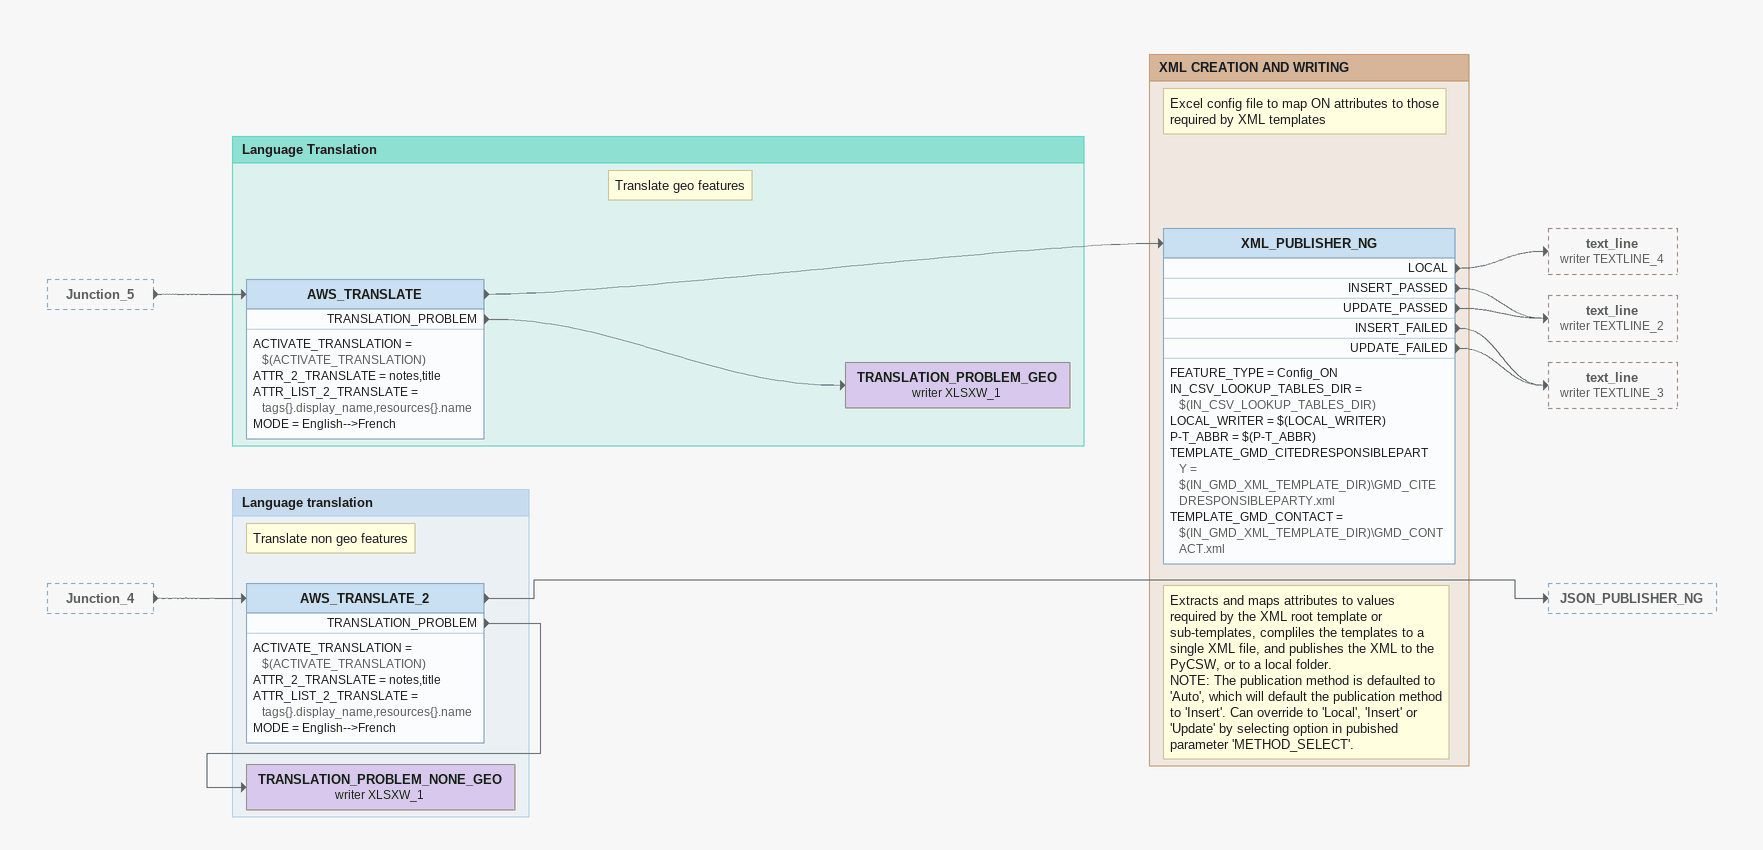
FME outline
Junction_5 [outside]
    -> AWS_TRANSLATE
Junction_4 [outside]
    -> AWS_TRANSLATE_2

Bookmark: Language Translation
Note: Translate geo features
AWS_TRANSLATE
    ACTIVATE_TRANSLATION = $(ACTIVATE_TRANSLATION)
    ATTR_2_TRANSLATE = notes,title
    ATTR_LIST_2_TRANSLATE = tags{}.display_name,resources{}.name
    MODE = English-->French
    -> XML_PUBLISHER_NG
    TRANSLATION_PROBLEM -> TRANSLATION_PROBLEM_GEO (writer XLSXW_1)
TRANSLATION_PROBLEM_GEO (writer XLSXW_1)

Bookmark: XML CREATION AND WRITING
Note: Excel config file to map ON attributes to those required by XML templates
Note: Extracts and maps attributes to values required by the XML root template or sub-templates, compliles the templates to a single XML file, and publishes the XML to the PyCSW, or to a local folder. / NOTE: The publication method is defaulted to 'Auto', which will default the publication method to 'Insert'. Can override to 'Local', 'Insert' or 'Update' by selecting option in pubished parameter 'METHOD_SELECT'.
XML_PUBLISHER_NG
    FEATURE_TYPE = Config_ON
    IN_CSV_LOOKUP_TABLES_DIR = $(IN_CSV_LOOKUP_TABLES_DIR)
    LOCAL_WRITER = $(LOCAL_WRITER)
    P-T_ABBR = $(P-T_ABBR)
    TEMPLATE_GMD_CITEDRESPONSIBLEPARTY = $(IN_GMD_XML_TEMPLATE_DIR)\GMD_CITEDRESPONSIBLEPARTY.xml
    TEMPLATE_GMD_CONTACT = $(IN_GMD_XML_TEMPLATE_DIR)\GMD_CONTACT.xml
    LOCAL -> text_line (writer TEXTLINE_4)
    INSERT_PASSED -> text_line (writer TEXTLINE_2)
    UPDATE_PASSED -> text_line (writer TEXTLINE_2)
    INSERT_FAILED -> text_line (writer TEXTLINE_3)
    UPDATE_FAILED -> text_line (writer TEXTLINE_3)

Bookmark: Language translation
Note: Translate non geo features
AWS_TRANSLATE_2
    ACTIVATE_TRANSLATION = $(ACTIVATE_TRANSLATION)
    ATTR_2_TRANSLATE = notes,title
    ATTR_LIST_2_TRANSLATE = tags{}.display_name,resources{}.name
    MODE = English-->French
    -> JSON_PUBLISHER_NG
    TRANSLATION_PROBLEM -> TRANSLATION_PROBLEM_NONE_GEO (writer XLSXW_1)
TRANSLATION_PROBLEM_NONE_GEO (writer XLSXW_1)
